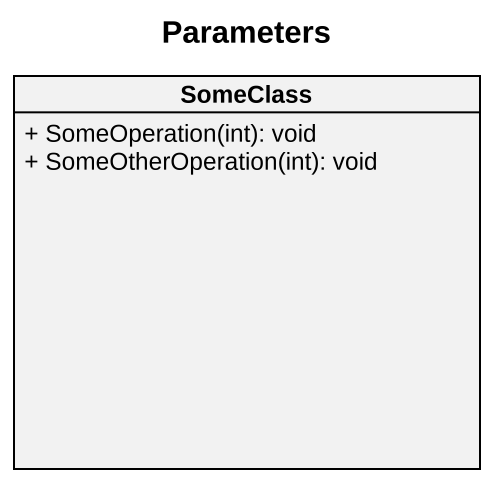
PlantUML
@startuml
title Parameters
hide circle
hide empty members
skinparam classAttributeIconSize 0
class SomeClass {
  + SomeOperation(int): void
  + SomeOtherOperation(int): void
}
@enduml
